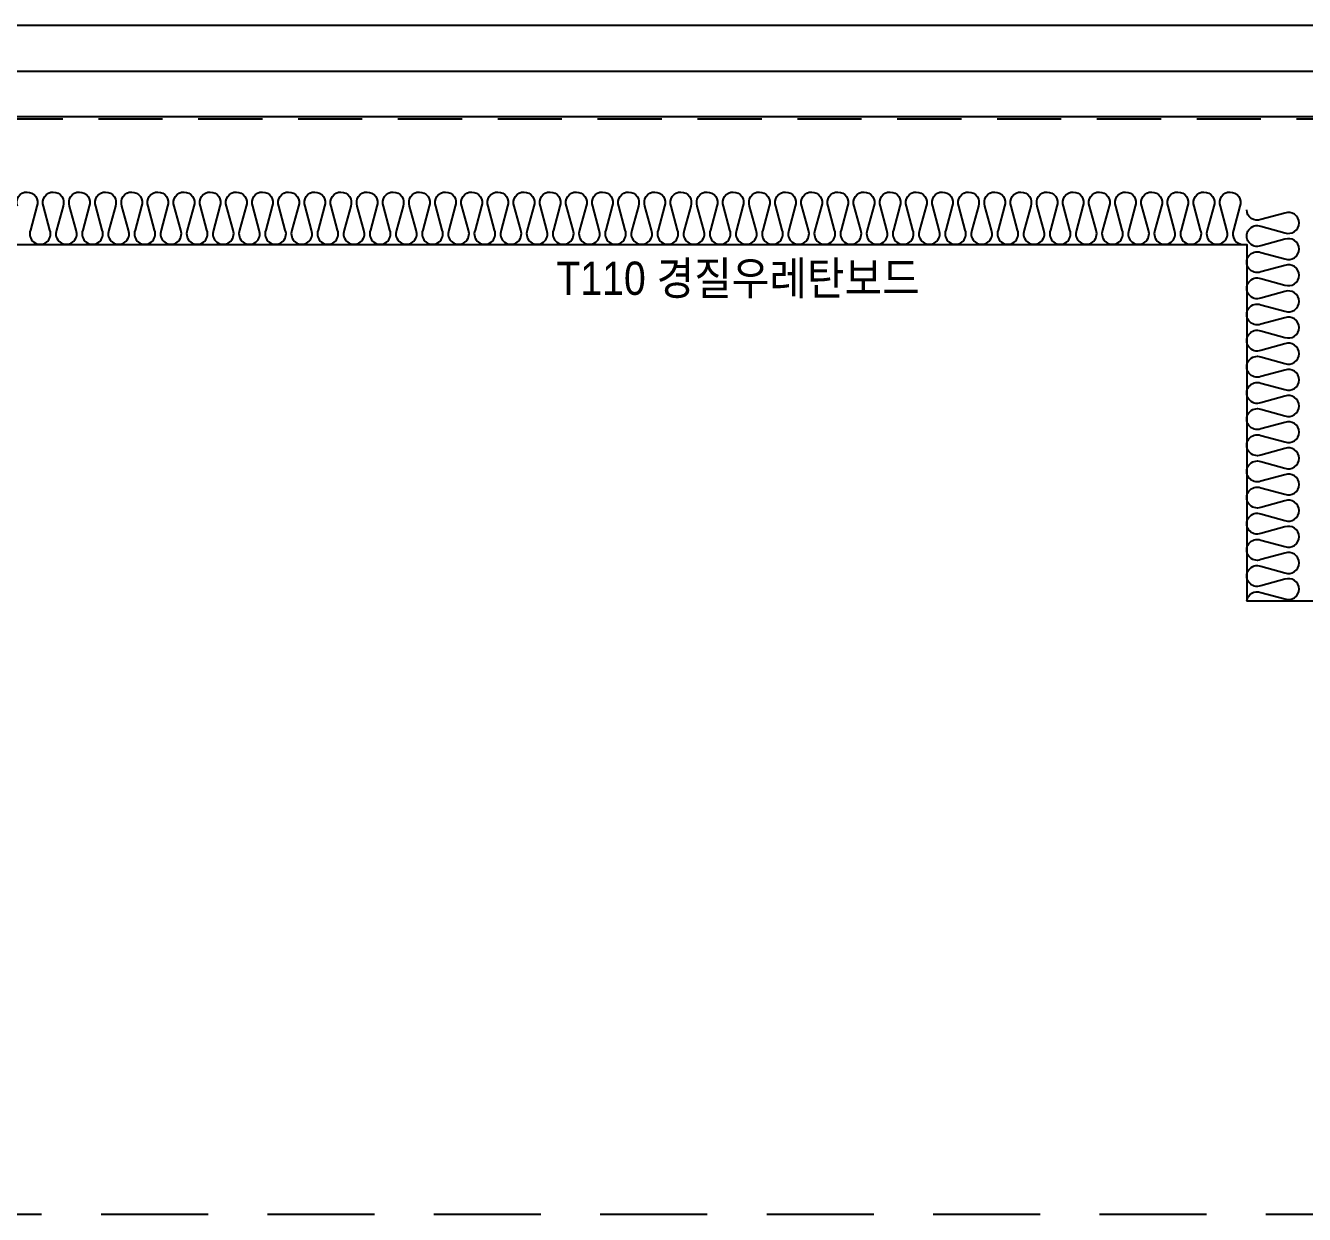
# Model space of a CAD drawing. Header units: millimetres. Extents: x 17311 to 801382, y -242618 to -104888.
# Drawn here: x 571632 to 574322, y -190529 to -188029 of the extents above; entities that cross this region are included whole.
import ezdxf
from ezdxf.enums import TextEntityAlignment as Align

# ---------------------------------------------------------------- set-up
doc = ezdxf.new("R2010")
doc.units = ezdxf.units.MM
doc.header["$LTSCALE"] = 250
doc.linetypes.add('HID', pattern=[2.8, 1.8, -1])
doc.linetypes.add('HIDDEN', pattern=[9.525, 6.35, -3.175])
for name, color, linetype in [('A-FIN', 6, 'Continuous'), ('A-FIN-8', 8, 'Continuous'), ('A-HAT-WIREMESH', 9, 'g_mesh'), ('A-WP', 1, 'HID'), ('ISL', 251, 'Continuous'), ('인테리어', 7, 'HIDDEN')]:
    doc.layers.add(name, color=color, linetype=linetype)
doc.layers.add('NOPLOT-단열', color=225, linetype='Continuous', plot=False)
doc.styles.add('Gdim', font='')
doc.styles.get('Gdim').set_extended_font_data('Dotum')
doc.linetypes.add('g_mesh', pattern='A,10,-0.8,["X",Gdim,S=0.6,R=0,X=-0.15,Y=-0.3],-0.8', length=11.6)

msp = doc.modelspace()

# ---------------------------------------------------------------- linework, layer by layer
at = {"layer": 'A-FIN'}
msp.add_line((575827.7, -188029.5), (566060.7, -188029.5), dxfattribs=at)
at = {"layer": 'A-FIN-8'}
msp.add_line((576327.4, -188221.5), (566060.7, -188221.5), dxfattribs=at)
at = {"layer": 'A-HAT-WIREMESH', "ltscale": 0.6}
msp.add_line((566060.7, -188125.5), (576337.7, -188125.5), dxfattribs=at)
at = {"layer": 'A-WP', "ltscale": 0.3}
msp.add_line((576330.5, -188226.5), (566060.7, -188226.5), dxfattribs=at)
at = {"layer": 'ISL'}
for points in [[(571615.1, -188409.3, -0.524856), (571635.7, -188379.5, -0.524856), (571656.2, -188409.3), (571642.6, -188459.7, 1.449198), (571683.7, -188459.7), (571670.1, -188409.3, -0.524856), (571690.7, -188379.5, -0.524856), (571711.2, -188409.3), (571697.6, -188459.7, 1.449198), (571738.7, -188459.7), (571725.1, -188409.3, -0.524856), (571745.7, -188379.5, -0.524856), (571766.2, -188409.3), (571752.6, -188459.7, 1.449198), (571793.7, -188459.7), (571780.1, -188409.3, -0.524856), (571800.7, -188379.5, -0.524856), (571821.2, -188409.3), (571807.6, -188459.7, 1.449198), (571848.7, -188459.7), (571835.1, -188409.3, -0.524856), (571855.7, -188379.5, -0.524856), (571876.2, -188409.3), (571862.6, -188459.7, 1.449198), (571903.7, -188459.7), (571890.1, -188409.3, -0.524856), (571910.7, -188379.5, -0.524856), (571931.2, -188409.3), (571917.6, -188459.7, 1.449198), (571958.7, -188459.7), (571945.1, -188409.3, -0.524856), (571965.7, -188379.5, -0.524856), (571986.2, -188409.3), (571972.6, -188459.7, 1.449198), (572013.7, -188459.7), (572000.1, -188409.3, -0.524856), (572020.7, -188379.5, -0.524856), (572041.2, -188409.3), (572027.6, -188459.7, 1.449198), (572068.7, -188459.7), (572055.1, -188409.3, -0.524856), (572075.7, -188379.5, -0.524856), (572096.2, -188409.3), (572082.6, -188459.7, 1.449198), (572123.7, -188459.7), (572110.1, -188409.3, -0.524856), (572130.7, -188379.5, -0.524856), (572151.2, -188409.3), (572137.6, -188459.7, 1.449198), (572178.7, -188459.7), (572165.1, -188409.3, -0.524856), (572185.7, -188379.5, -0.524856), (572206.2, -188409.3), (572192.6, -188459.7, 1.449198), (572233.7, -188459.7), (572220.1, -188409.3, -0.524856), (572240.7, -188379.5, -0.524856), (572261.2, -188409.3), (572247.6, -188459.7, 1.449198), (572288.7, -188459.7), (572275.1, -188409.3, -0.524856), (572295.7, -188379.5, -0.524856), (572316.2, -188409.3), (572302.6, -188459.7, 1.449198), (572343.7, -188459.7), (572330.1, -188409.3, -0.524856), (572350.7, -188379.5, -0.524856), (572371.2, -188409.3), (572357.6, -188459.7, 1.449198), (572398.7, -188459.7), (572385.1, -188409.3, -0.524856), (572405.7, -188379.5, -0.524856), (572426.2, -188409.3), (572412.6, -188459.7, 1.449198), (572453.7, -188459.7), (572440.1, -188409.3, -0.524856), (572460.7, -188379.5, -0.524856), (572481.2, -188409.3), (572467.6, -188459.7, 1.449198), (572508.7, -188459.7), (572495.1, -188409.3, -0.524856), (572515.7, -188379.5, -0.524856), (572536.2, -188409.3), (572522.6, -188459.7, 1.449198), (572563.7, -188459.7), (572550.1, -188409.3, -0.524856), (572570.7, -188379.5, -0.524856), (572591.2, -188409.3), (572577.6, -188459.7, 1.449198), (572618.7, -188459.7), (572605.1, -188409.3, -0.524856), (572625.7, -188379.5, -0.524856), (572646.2, -188409.3), (572632.6, -188459.7, 1.449198), (572673.7, -188459.7), (572660.1, -188409.3, -0.524856), (572680.7, -188379.5, -0.524856), (572701.2, -188409.3), (572687.6, -188459.7, 1.449198), (572728.7, -188459.7), (572715.1, -188409.3, -0.524856), (572735.7, -188379.5, -0.524856), (572756.2, -188409.3), (572742.6, -188459.7, 1.449198), (572783.7, -188459.7), (572770.1, -188409.3, -0.524856), (572790.7, -188379.5, -0.524856), (572811.2, -188409.3), (572797.6, -188459.7, 1.449198), (572838.7, -188459.7), (572825.1, -188409.3, -0.524856), (572845.7, -188379.5, -0.524856), (572866.2, -188409.3), (572852.6, -188459.7, 1.449198), (572893.7, -188459.7), (572880.1, -188409.3, -0.524856), (572900.7, -188379.5, -0.524856), (572921.2, -188409.3), (572907.6, -188459.7, 1.449198), (572948.7, -188459.7), (572935.1, -188409.3, -0.524856), (572955.7, -188379.5, -0.524856), (572976.2, -188409.3), (572962.6, -188459.7, 1.449198), (573003.7, -188459.7), (572990.1, -188409.3, -0.524856), (573010.7, -188379.5, -0.524856), (573031.2, -188409.3), (573017.6, -188459.7, 1.449198), (573058.7, -188459.7), (573045.1, -188409.3, -0.524856), (573065.7, -188379.5, -0.524856), (573086.2, -188409.3), (573072.6, -188459.7, 1.449198), (573113.7, -188459.7), (573100.1, -188409.3, -0.524856), (573120.7, -188379.5, -0.524856), (573141.2, -188409.3), (573127.6, -188459.7, 1.449198), (573168.7, -188459.7), (573155.1, -188409.3, -0.524856), (573175.7, -188379.5, -0.524856), (573196.2, -188409.3), (573182.6, -188459.7, 1.449198), (573223.7, -188459.7), (573210.1, -188409.3, -0.524856), (573230.7, -188379.5, -0.524856), (573251.2, -188409.3), (573237.6, -188459.7, 1.449198), (573278.7, -188459.7), (573265.1, -188409.3, -0.524856), (573285.7, -188379.5, -0.524856), (573306.2, -188409.3), (573292.6, -188459.7, 1.449198), (573333.7, -188459.7), (573320.1, -188409.3, -0.524856), (573340.7, -188379.5, -0.524856), (573361.2, -188409.3), (573347.6, -188459.7, 1.449198), (573388.7, -188459.7), (573375.1, -188409.3, -0.524856), (573395.7, -188379.5, -0.524856), (573416.2, -188409.3), (573402.6, -188459.7, 1.449198), (573443.7, -188459.7), (573430.1, -188409.3, -0.524856), (573450.7, -188379.5, -0.524856), (573471.2, -188409.3), (573457.6, -188459.7, 1.449198), (573498.7, -188459.7), (573485.1, -188409.3, -0.524856), (573505.7, -188379.5, -0.524856), (573526.2, -188409.3), (573512.6, -188459.7, 1.449198), (573553.7, -188459.7), (573540.1, -188409.3, -0.524856), (573560.7, -188379.5, -0.524856), (573581.2, -188409.3), (573567.6, -188459.7, 1.449198), (573608.7, -188459.7), (573595.1, -188409.3, -0.524856), (573615.7, -188379.5, -0.524856), (573636.2, -188409.3), (573622.6, -188459.7, 1.449198), (573663.7, -188459.7), (573650.1, -188409.3, -0.524855), (573670.7, -188379.5, -0.524855), (573691.2, -188409.3), (573677.6, -188459.7, 1.449198), (573718.7, -188459.7), (573705.1, -188409.3, -0.524856), (573725.7, -188379.5, -0.524856), (573746.2, -188409.3), (573732.6, -188459.7, 1.449198), (573773.7, -188459.7), (573760.1, -188409.3, -0.524856), (573780.7, -188379.5, -0.524856), (573801.2, -188409.3), (573787.6, -188459.7, 1.449198), (573828.7, -188459.7), (573815.1, -188409.3, -0.524856), (573835.7, -188379.5, -0.524856), (573856.2, -188409.3), (573842.6, -188459.7, 1.449198), (573883.7, -188459.7), (573870.1, -188409.3, -0.524856), (573890.7, -188379.5, -0.524856), (573911.2, -188409.3), (573897.6, -188459.7, 1.449198), (573938.7, -188459.7), (573925.1, -188409.3, -0.524856), (573945.7, -188379.5, -0.524856), (573966.2, -188409.3), (573952.6, -188459.7, 1.449198), (573993.7, -188459.7), (573980.1, -188409.3, -0.524856), (574000.7, -188379.5, -0.524856), (574021.2, -188409.3), (574007.6, -188459.7, 1.449198), (574048.7, -188459.7), (574035.1, -188409.3, -0.524856), (574055.7, -188379.5, -0.524856), (574076.2, -188409.3), (574062.6, -188459.7, 1.449198), (574103.7, -188459.7), (574090.1, -188409.3, -0.524856), (574110.7, -188379.5, -0.524856), (574131.2, -188409.3), (574117.6, -188459.7, 1.449198), (574158.7, -188459.7), (574145.1, -188409.3, -0.524856), (574165.7, -188379.5, -0.524856), (574186.2, -188409.3), (574172.6, -188459.7, 0.524933), (574193.2, -188489.5)], [(574200.8, -189239.5, -0.489145), (574230.5, -189221.4), (574280.9, -189235.1, 0.524856), (574310.7, -189214.5, 0.524856), (574280.9, -189193.9), (574230.5, -189207.6, -1.449198), (574230.5, -189166.4), (574280.9, -189180.1, 0.524856), (574310.7, -189159.5, 0.524856), (574280.9, -189138.9), (574230.5, -189152.6, -1.449198), (574230.5, -189111.4), (574280.9, -189125.1, 0.524856), (574310.7, -189104.5, 0.524856), (574280.9, -189083.9), (574230.5, -189097.6, -1.449198), (574230.5, -189056.4), (574280.9, -189070.1, 0.524856), (574310.7, -189049.5, 0.524856), (574280.9, -189028.9), (574230.5, -189042.6, -1.449198), (574230.5, -189001.4), (574280.9, -189015.1, 0.524856), (574310.7, -188994.5, 0.524856), (574280.9, -188973.9), (574230.5, -188987.6, -1.449198), (574230.5, -188946.4), (574280.9, -188960.1, 0.524856), (574310.7, -188939.5, 0.524856), (574280.9, -188918.9), (574230.5, -188932.6, -1.449198), (574230.5, -188891.4), (574280.9, -188905.1, 0.524856), (574310.7, -188884.5, 0.524856), (574280.9, -188863.9), (574230.5, -188877.6, -1.449198), (574230.5, -188836.4), (574280.9, -188850.1, 0.524856), (574310.7, -188829.5, 0.524856), (574280.9, -188808.9), (574230.5, -188822.6, -1.449198), (574230.5, -188781.4), (574280.9, -188795.1, 0.524856), (574310.7, -188774.5, 0.524856), (574280.9, -188753.9), (574230.5, -188767.6, -1.449198), (574230.5, -188726.4), (574280.9, -188740.1, 0.524856), (574310.7, -188719.5, 0.524856), (574280.9, -188698.9), (574230.5, -188712.6, -1.449198), (574230.5, -188671.4), (574280.9, -188685.1, 0.524856), (574310.7, -188664.5, 0.524856), (574280.9, -188643.9), (574230.5, -188657.6, -1.449198), (574230.5, -188616.4), (574280.9, -188630.1, 0.524856), (574310.7, -188609.5, 0.524856), (574280.9, -188588.9), (574230.5, -188602.6, -1.449198), (574230.5, -188561.4), (574280.9, -188575.1, 0.524856), (574310.7, -188554.5, 0.524856), (574280.9, -188533.9), (574230.5, -188547.6, -1.449198), (574230.5, -188506.4), (574280.9, -188520.1, 0.524856), (574310.7, -188499.5, 0.524856), (574280.9, -188478.9), (574230.5, -188492.6, -1.449198), (574230.5, -188451.4), (574280.9, -188465.1, 0.524856), (574310.7, -188444.5, 0.524856), (574280.9, -188423.9), (574230.5, -188437.6, -0.524933), (574200.7, -188417)]]:
    msp.add_lwpolyline(points, format="xyb", dxfattribs=at)
msp.add_lwpolyline([(566060.7, -188489.5), (574200.7, -188489.5), (574200.7, -189239.5), (575020.7, -189239.5), (575020.7, -188539.5), (576135.7, -188539.5), (576135.7, -189039.5), (576631.5, -189039.5)], dxfattribs=at)
at = {"layer": '인테리어', "linetype": 'HID', "ltscale": 0.5}
msp.add_line((576216.1, -190529.5, 0), (566060.7, -190529.5), dxfattribs=at)

# ---------------------------------------------------------------- texts
at = {"layer": 'NOPLOT-단열', "style": 'Gdim', "width": 0.9}
msp.add_text('T110 경질우레탄보드', height=70, dxfattribs=at).set_placement((573130.9, -188560.8), align=Align.MIDDLE_CENTER)

doc.saveas('drawing.dxf')
